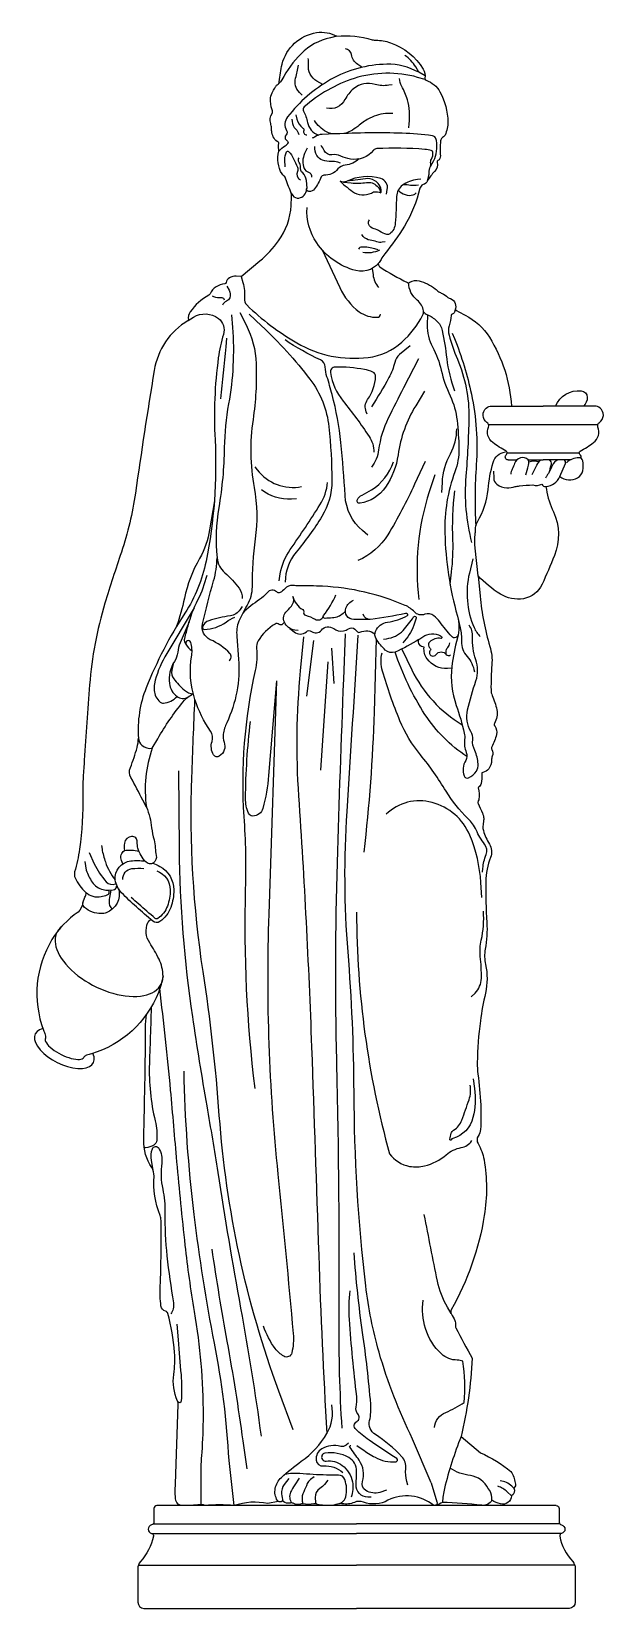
# Model space of a CAD drawing. Header units: millimetres. Extents: x -36 to 4895, y 165 to 2350.
# Drawn here: x -36 to 756, y 165 to 2350 of the extents above; entities that cross this region are included whole.
import ezdxf

# ---------------------------------------------------------------- set-up
doc = ezdxf.new("R2010")
doc.units = ezdxf.units.MM
doc.layers.add('cad-block.com', color=250, linetype='Continuous')

# ---------------------------------------------------------------- blocks, each defined once
blk = doc.blocks.new('Classical sculpture 2_cad-block.com')
at = {"color": 0}
for points in [[(-159.9, 1845.6), (-134.1, 1867.2, 0.063027), (-108.1, 1895.1, 0.141175), (-90.7, 1944, 0.021907), (-90.4, 1959.9, 0.097197), (-91, 1962.5, -0.019577), (-99.1, 1983.3, 0.188566), (-100.8, 1985.3, -0.138067), (-103.3, 1987.7, -0.199239), (-107.7, 2019.2, 0.128083), (-107.7, 2021.8, -0.127915), (-107.7, 2029.8, 0.327113), (-108.4, 2031.6, -0.212947), (-117.4, 2045, -0.035335), (-118, 2051.2, 0.061695), (-119, 2057.7, -0.207051), (-117.2, 2071.5, 0.236651), (-116.8, 2076.5, -0.126144), (-119.1, 2093.1, -0.112338), (-115.9, 2102.2, 0.027928), (-112.5, 2108.3, -0.140258), (-110, 2111.1, 0.110864), (-107.9, 2113.2, 0.12274), (-107.1, 2115.6, -0.041692), (-103.2, 2139.8, -0.302566), (-55.4, 2183.6, -0.168179), (-27.4, 2178.5, -0.101969), (21.7, 2173.8, 0.072875), (26.8, 2173, -0.079901), (46.9, 2169.6, -0.176523), (92.4, 2133, -0.182846), (94.8, 2120.3, 0.371695), (96.4, 2117.6, -0.188683), (115.5, 2101.5, -0.121541), (126.5, 2059.8, -0.113271), (122.6, 2041.7, -0.150019), (120.5, 2039.3, 0.223957), (116.5, 2033.4, 0.064059), (116.1, 2012.8, -0.2972), (112.7, 2006.2, 0.327595), (111.7, 2004, -0.251657), (108.1, 1991.2, 0.063758), (98.4, 1978.2, -0.174974), (92.2, 1972.9, 0.249432), (87.8, 1967.9, -0.080366), (66.2, 1915.4, -0.032518), (39, 1876.9, 0.049633), (34.1, 1869.4, -0.348829), (-1.1, 1853.9, -0.182996), (-55.3, 1892.3, -0.165386), (-68.6, 1941.3, -1.418147)], [(-27.4, 2178.5), (-36.3, 2176.5, 0.145119), (-76.9, 2154.2, 0.072111), (-103.6, 2118, -0.122146), (-107.9, 2113.2, 6.911646)], [(-46.9, 2111.8), (-55, 2116.4, -0.295811), (-66.7, 2139.3, 0.084303), (-67.2, 2147.9, -1.26665)], [(7.5, 2135.5), (1.8, 2139.3, -0.204687), (-7.1, 2153.1, 0.316777), (-15.4, 2161.3, -11.609697)], [(86.1, 2128.6), (81.9, 2136, 0.113521), (67.1, 2152, -3.230776)], [(95, 2123.6), (86.1, 2128.6, 0.133271), (41.9, 2139.8, 0.125714), (-36.1, 2118.4, 0.09809), (-95.7, 2066.8, 0.310039), (-96.9, 2047.8, -0.358781), (-97.7, 2041.8, 0.44479), (-97.7, 2035.1, -0.075334), (-94.5, 2031.2, 0.69332)], [(-75.4, 2096.9), (-79.3, 2100.8, -0.270852), (-84.5, 2120.5, 0.024715), (-80.5, 2138.4, -5.268318)], [(95.1, 2118.7), (84.6, 2121.6, 0.147773), (-3.4, 2120, 0.103332), (-72.5, 2080.7, 0.349433), (-73.6, 2074.8, -0.077669), (-67.9, 2059, 0.270741), (-52.9, 2041.7, 7.307469)], [(72.2, 2051.5), (72.9, 2057.3, 0.102582), (70.4, 2090.6, 0.061716), (62.5, 2109.1, -0.13085), (59.6, 2120, 1.362064)], [(49.1, 2111.4), (44.6, 2110.6, -0.116234), (25.6, 2111.9, 0.254448), (-4.2, 2105.8, 0.10103), (-16.1, 2090.8, -0.338863), (-41.5, 2078.7, -9.703205)], [(-89.6, 2063.8), (-89.4, 2060.3, 0.195622), (-84.5, 2050.2, -0.16253), (-80.1, 2042.5, 10.344084)], [(-84, 2069.5), (-82.7, 2063.5, 0.203793), (-74.4, 2051.4, -0.359469), (-73.2, 2047.8, 0.543399), (-69, 2041.9, -0.023682)], [(102.3, 1998), (106.9, 2006.3, 0.108867), (110.9, 2019.1, 0.048013), (110.7, 2034, 0.165204), (108.3, 2039, 0.168938), (105.1, 2040.6, 0.025872), (63.3, 2044.1, 0.021537), (-29, 2043.1, -0.144982), (-41.8, 2046.2, -0.118091), (-58.5, 2061.9, -3.048856)], [(50.3, 2071.7), (43.3, 2071.5, 0.106097), (18.5, 2065.2, 0.06465), (3.8, 2055.4, -0.095906), (-16.4, 2043.7, -6.25554)], [(-30.3, 2043.1), (-47.6, 2042.6, 0.159921), (-57.6, 2039.1, -0.133039), (-61.6, 2037.4, 10.135645)], [(-107.7, 2019.2, -0.083384), (-98.9, 2026.8, 0.1203), (-94.5, 2031.2, -1.343695)], [(-98.9, 1997.5), (-99.4, 2007.4, -0.123849), (-97.2, 2018.3, -0.498343), (-94.4, 2018.8, -0.111121), (-87.3, 2008.9, 0.007224), (-82, 1997.1, -0.22071), (-82, 1991.2, 0.413178), (-77.7, 1979.5, 0.222566)], [(-68.4, 2023.3), (-72, 2015.9, 0.214585), (-72.5, 1995.4, 0.228182), (-66.7, 1990.4, -0.390668), (-62.4, 1983.3, 1.214913)], [(-22.4, 2002.6), (-26, 2003.9, 0.105267), (-34.9, 2005.1, -0.109748), (-47, 2006.8, -0.157401), (-55, 2013.2, -0.189986), (-57.7, 2025.8, 3.119781)], [(98.4, 1978.2), (100, 1984.9, 0.062682), (100.5, 1989.6, -0.11285), (102.3, 1998, 0.159603), (102.8, 2002.1, -0.190212), (103.8, 2008.2, 0.179706), (105.7, 2017.7, 0.293931), (103.6, 2020.2, 0.04589), (94.8, 2021.7, 0.034407), (28.2, 2022.8, 0.211055), (23.5, 2020.5, -0.267821), (-8.6, 2008.3, -0.070458), (-22, 2012.5, 0.149409), (-34.1, 2014.3, -0.34195), (-44.8, 2020.3, 0.105034), (-49.7, 2027.2, -6.580554)], [(-68.7, 1968.2), (-69.6, 1978.8, 0.187511), (-74.6, 1989.1, -0.24456), (-77.7, 1997.5, 0.205124), (-79.5, 2003.8, -0.353027), (-79.5, 2010.3, -2.832645)], [(3.5, 2008.5, -0.158613), (-15.6, 1999.9, 0.188314), (-25.8, 1994.6, -0.223671), (-45.4, 1985.9, 0.311835), (-48.9, 1983.7, -0.062516), (-58.3, 1967, -0.2495), (-66.1, 1963.3, -0.579169), (-68.7, 1968.2, 0.003353)], [(41.3, 1959.9), (42.6, 1966.1, 0.392499), (33.5, 1981.4, 0.184514), (-14, 1977.4, 0.085749), (-14, 1977.4, -0.23005), (-22.7, 1977.7, -4.064186)], [(-22.7, 1977.7), (-22.7, 1977.7, 0.055012), (-2.9, 1961.8, 0.269161), (23.6, 1963, 0.116824), (23.6, 1963, -0.1403), (33.8, 1961.6, -0.281425)], [(-18.1, 1976.5), (-7.6, 1975.4, 0.067297), (13.8, 1975.9, -0.245812), (28.4, 1971, -0.120148), (33.8, 1961.6, -1.728781)], [(33.8, 1961.6), (34, 1963.3, 0.166035), (31.4, 1972.6, 0.106098), (25.3, 1978.4, 0.180046), (12.3, 1981, -0.01084), (-1.9, 1979.1, -0.014257), (-12.3, 1978.1, 31.728763)], [(88.9, 1980.4), (84.4, 1980, 0.134287), (63.7, 1972.1, 0.231743), (55.4, 1956.4, -0.006617), (53.7, 1919.5, -0.210343), (46.1, 1904.7, -0.23657), (42, 1903.8, -0.094998), (31.9, 1908.5, 0.114551), (24.4, 1911.6, -0.282693), (16.6, 1918.4, -0.259179), (17.8, 1924.1, -0.21337), (17.8, 1924.1, 0.404635)], [(85.7, 1972.1), (82.5, 1971.8, -0.066459), (72.4, 1972.2, 0.094025), (63.7, 1972.1, 6.657332)], [(-90.5, 1961.2), (-88.4, 1958, 0.302975), (-80, 1954.3, 0.344228), (-69.2, 1966.4, 0.03368)], [(57.7, 1965.2, 0.273759), (78.6, 1958.6, -0.020371), (78.6, 1958.6, 0.1527), (82.6, 1961.8, -3.769273)], [(39.6, 1893.8), (35.6, 1893.1, -0.128204), (28.2, 1893.7, 0.046288), (19, 1896, -0.155454), (9, 1901, -0.170869), (7.5, 1903.9, -11.789724)], [(-47.9, 1882.6), (-23.2, 1830.3, 0.12821), (3.8, 1796.6, 0.164113), (28.5, 1789.1, 0.358778), (33.3, 1793.3, -1.063337)], [(29.8, 1882.6), (25.4, 1883.9, 0.082984), (7.4, 1886.5, 0.261961), (2.7, 1883.6, 0.418861), (2.7, 1883.6)], [(8.6, 1879.5, 0.160423), (32.1, 1882.5)], [(30.1, 1863.6), (30.5, 1861.6, 0.207334), (32.3, 1858.9, 0.032077), (70.6, 1837.4, 0.263501), (74, 1837.6, -0.210091), (86.6, 1839.7, -0.109668), (109.1, 1828.4, 0.014489), (114.1, 1824.6, 0.046367), (118.4, 1822.1, -0.075238), (126.4, 1816.7, 0.123313), (128.1, 1815.8, -0.402746), (137.1, 1801.4, 0.333708), (138.5, 1798.4, 0.003883), (150.6, 1792, -0.133408), (184, 1761.4, -0.126689), (214.6, 1666.1, 0.145148)], [(-159.9, 1845.6), (-166.7, 1846.1, 0.154578), (-176.3, 1843.7, 0.210005), (-180.8, 1837.3, -0.333312), (-182.7, 1835.6, 0.265285), (-203, 1821.6, -0.154992), (-204.7, 1819.8, 0.110212), (-230.7, 1796.6, 0.206624), (-233.1, 1785.7, -0.315285), (-233.6, 1784.6, 0.220682), (-280.5, 1715.4, 0.005013), (-306.5, 1545.6, -0.045959), (-326, 1463.6, 0.007432), (-348.7, 1392.8, 0.054997), (-369.9, 1279.8, 0.00212), (-377.3, 1175.6, 0.001056), (-378.9, 1152.1, 0.019509), (-379.5, 1127.3, -0.037871), (-384, 1052.3, -0.035475), (-390.7, 1020.5, 0.180962), (-390, 1012.2, 0.1002), (-375.3, 992.3, 0.237735), (-354.1, 986.5, 0.024279), (-345.5, 988.7, 0.571377), (-344, 995.1), (-337.2, 995.7, 0.39901), (-332.6, 1000.8, -0.641599)], [(-159.9, 1845.6), (-157.5, 1837.1, -0.099388), (-155.5, 1815.3, 0.232138), (-152.3, 1806.2, 0.06055), (-82.9, 1753.7, 0.164588), (16.2, 1733.5, 0.150884), (62.7, 1754.5, 0.095533), (91.8, 1792.3, 0.156293), (92.7, 1797.9, 0.187155), (84.1, 1812.7, -0.221104), (72.1, 1837, -1.918291)], [(21.8, 1856.9), (22.8, 1848.1, 0.153662), (30.5, 1830.5, 0.455261)], [(-200.3, 1818.8), (-198.1, 1818, 0.090068), (-186.8, 1816.4, -0.415757), (-183.6, 1813.4, 0.967859)], [(-180, 1832.2), (-176.8, 1826.6, -0.223545), (-175.8, 1816.1, -0.210112), (-180.1, 1811.6, 0.199637), (-185.9, 1805.8, 1.494352)], [(-233.6, 1784.6), (-226.1, 1789.2, -0.313707), (-191.5, 1787.5, -0.312008), (-184.6, 1765.5, 0.04163), (-191.6, 1733.1, 0.04597), (-196.2, 1619.5, -0.062609), (-208.6, 1451, -0.094859), (-237.9, 1379.2, 0.049449), (-291.6, 1275.6, 0.114934), (-302.2, 1205.8, 0.190051), (-297.4, 1196, 0.244495), (-283.1, 1192.2, 0.119725), (-291.2, 1110.4, -0.0721), (-284, 1081.5, 0.049562), (-280.7, 1065.1, -0.071034), (-278.9, 1054, 0.050369), (-277.6, 1043.3, -0.3056), (-281.6, 1033.2, -0.370072), (-292.2, 1034.4, -0.120823), (-303, 1053.5, -0.087667), (-303.9, 1061.9, 0.459345), (-311.7, 1069.8, 0.356071), (-321.7, 1060.3, 0.047165), (-321.8, 1050.4, -0.630575), (-321.8, 1050.4, -0.094912), (-301.7, 1049.5, 0.089131)], [(-173.4, 1792.7), (-172, 1775.1, -0.064775), (-177.4, 1669.1, 0.041238), (-183.3, 1608.5, -0.038569), (-191, 1525.5, 0.067645), (-193.3, 1456, 0.189385), (-182.5, 1435, -0.051393), (-162.9, 1413.8, -0.179653), (-158.6, 1399.4, -0.375617)], [(-162, 1795.8), (-153.2, 1778.7, -0.110742), (-139.2, 1724.8, -0.045259), (-143.5, 1647.4, 0.081375), (-142, 1553.1, -0.077987), (-140.4, 1482.1, 0.032803), (-144.9, 1415.5, -0.132862), (-151.8, 1390.1, 0.030351), (-163, 1368, 0.141441), (-165.8, 1346.8, 1.134796)], [(-149, 1793.3), (-131.9, 1777.4, -0.042106), (-64.6, 1703.2, -0.137792), (-38.4, 1637.3, -0.025044), (-34.2, 1562.5, -0.140085), (-48.1, 1513.2, -0.03595), (-83.9, 1463.5, 0.173445), (-99, 1422.3, 1.339424)], [(92.8, 1796.5, 0.098432), (98.1, 1792.7, -0.081573), (110.8, 1784.4, -0.156115), (118.6, 1770.7, -0.022335), (125, 1731.7, 0.05843), (135.7, 1687.2, 3.01811)], [(98.1, 1792.7), (97.8, 1778.5, 0.131107), (105.1, 1748.1, -0.069117), (117.3, 1715.8, 0.055724), (129.6, 1680.3, -0.083466), (139.3, 1646.3, -0.023611), (141.8, 1607.3, -0.093155), (136.3, 1575, 0.095444), (122.3, 1490.3, 0.061522), (139.7, 1375.2, -0.136344), (139.7, 1344.8, 0.039215), (132, 1305, 0.113832), (138.1, 1251.4, -0.029282), (149.3, 1212.8, -0.089753), (149.7, 1204.2, 0.133023), (152, 1186.1, -0.240911), (151.2, 1175, 0.233037), (149.1, 1153.6, 0.432493), (155.3, 1151, 0.136368), (166, 1160, 0.193037), (168.4, 1170.3, -1.174959)], [(137.1, 1801.4), (135.5, 1796.4, -0.255598), (132.5, 1793.5, 0.314084), (131.1, 1791.7, -0.054609), (128.3, 1777.4, 0.142154), (128.1, 1764.4, 0.034863), (139.7, 1731, -0.106282), (155.6, 1649.6, -0.015968), (151.5, 1568.8, 0.085151), (159.5, 1477.1, 2.541458)], [(-180.1, 1760.4), (-181.3, 1748.1, -0.003886), (-188.8, 1676.3, 1.118236)], [(15.8, 1487.1), (8.2, 1493.5, -0.205772), (-15.9, 1542, 0.012087), (-21.7, 1615.6, 0.038699), (-33.9, 1682, 0.011522), (-41, 1706.7, -0.063487), (-43.5, 1720.4, 0.277552), (-49.9, 1730, -0.038193), (-99.1, 1757.7, -1.477629)], [(74.2, 1749.6), (59.4, 1737.5, 0.168107), (52.8, 1726.6, -0.071792), (44.9, 1705.5, -0.019346), (20.6, 1665.2, 2.742321)], [(132.7, 1767.1), (135.7, 1759.7, -0.043209), (159.1, 1682.6, -0.06973), (165.9, 1584.8, 0.031464), (165.2, 1500.2, 0.344469)], [(85.6, 1731.6), (65, 1691.2, 0.00171), (43.8, 1649.2, 0.086133), (30.6, 1605.4, -0.140225), (20.5, 1581.4, -121.243451)], [(14.8, 1655), (13.4, 1658.2, -0.262342), (15.3, 1675.2, 0.146767), (26.4, 1707.1, 0.313099), (22.5, 1713.3, 0.054855), (10.8, 1716.8, 0.050315), (-29.7, 1720.1, 0.454559), (-36.2, 1712.4, 0.13217), (-18.7, 1673, -0.023273), (17.3, 1624.1, -0.146588), (24.1, 1602.1, 3.560389)], [(94, 1686.6), (81.9, 1666.6, 0.101573), (57.5, 1598.5, -0.115606), (40.1, 1553.8, -0.204001), (4.8, 1531.4, -0.635921), (1.1, 1536.8, -0.148064), (7.6, 1542.7, 0.024734), (20.6, 1549.9, 0.179704), (51, 1588.7, 12.827441)], [(275.8, 1666.1, -0.325232), (311.2, 1687.4, -0.38928), (319.7, 1678.1, -0.202016), (314.6, 1666.1, -12.224678)], [(210.2, 1591.5, -0.714069), (207.6, 1599, 0.532533), (207.3, 1603.4, -0.029184), (188.7, 1615.6, -0.339698), (182.7, 1637, 0.350514), (180.7, 1643.5, -0.490913), (179.6, 1663.4, -0.187971), (187.3, 1666.1), (258.6, 1666.1)], [(310.8, 1593.9, 0.348568), (309.6, 1599, -0.532533), (309.9, 1603.4, 0.029184), (328.5, 1615.6, 0.339698), (334.5, 1637, -0.350514), (336.5, 1643.5, 0.490913), (337.7, 1663.4, 0.187971), (329.9, 1666.1), (258.6, 1666.1)], [(118.3, 1546.5), (118.9, 1560.2, -0.113888), (130.1, 1600.1, 0.127076), (138.8, 1634.5, -0.897556)], [(168.3, 1431), (164.4, 1469.3, -0.050761), (164.4, 1488.5, 0.032864), (164.6, 1494.1, -0.142701), (167.6, 1505.9, 0.109884), (182.2, 1550.5, -0.042558), (189.1, 1587.8, -0.305999), (206.2, 1602.5, -0.165588)], [(-141, 1582), (-137.8, 1577.8, 0.284219), (-76.1, 1554.5, -1.214567)], [(94.9, 1589.5), (80.4, 1557.7, -0.030157), (43.4, 1487.9, -0.157008), (1.8, 1452, -5.127177)], [(189.6, 1576.1), (190, 1566.6, 0.206283), (194.3, 1557.8, 0.185603), (208.3, 1552.8, 0.064446), (219.8, 1554.5, -0.064355), (225.8, 1555.4, -0.014491), (244.2, 1556.9, 0.207783), (256.9, 1558, 0.348378), (262.4, 1554.5, -1.869466)], [(234.5, 1570.9), (237.4, 1580.6, 0.048164), (238.9, 1588.3, 0.231214), (237.7, 1591.5, 0.560459), (219, 1586.5, -0.057462), (215.8, 1578.9, 0.108363), (213.6, 1571.8, 1.08774)], [(243.4, 1571.5), (248.9, 1582.2, -0.081876), (254, 1590.3, -0.271468), (257.7, 1591.5, -0.10081)], [(279, 1591.5, 0.217072), (271, 1583.5, -0.061036), (263.7, 1569.5, 0.019293), (261.7, 1566.2, 1.730897)], [(262.4, 1554.5, 0.276055), (281.7, 1568.6, 0.311564), (306.4, 1566.7, 0.211204), (313.4, 1576.4, 0.1033), (313.5, 1590.3, 0.358207), (308.2, 1594.6, 0.192949), (291.1, 1587.6, 1.28806)], [(267.1, 1591.5, -0.301873), (269.5, 1585.1, -0.019763), (266.3, 1573.6, -1.645192)], [(281.7, 1568.6), (289.4, 1586.3, 0.422559), (287.2, 1591.5, 0.50528)], [(-107.4, 1423.9), (-105.7, 1433.8, -0.110331), (-92, 1467.2, 0.011266), (-50.7, 1529.3, 0.120186), (-40.2, 1560.4, -4.230674)], [(108.3, 1570.7), (100.7, 1547.4, 0.110353), (86.4, 1397.9, 0.715339)], [(262.4, 1554.5), (263, 1550.6, 0.068334), (272.7, 1519.5, -0.209879), (274.2, 1458.9, -0.007462), (257.1, 1419.1, -0.252904), (231.3, 1399.2, -0.18015), (199.3, 1405.6, -0.068267), (168.3, 1431), (171.1, 1402.5, 0.048797), (184.7, 1333.1, -0.09306), (187.5, 1307.5, 0.022168), (186.3, 1272.9, 0.103146), (188, 1265, -0.054145), (194.3, 1245.3, -0.187983), (191.1, 1226.4, 0.307728), (191.4, 1222.8, -0.223002), (193.9, 1211, -0.07313), (187.4, 1193.9, 0.271012), (187.4, 1190.1, -0.237351), (188.1, 1180.9, 0.096478), (187.1, 1175.7, -0.156496), (183.1, 1163.3, -0.200531), (175.2, 1158.5, 0.409391), (173.4, 1156.1, -0.099106), (172.7, 1143.2, -0.170556), (169.1, 1137.9, 0.300493), (168.7, 1136.9, -0.093717), (169.5, 1121.4, -0.099814), (168.7, 1119.3, 0.241592), (168.5, 1115.4, 0.002316), (174.4, 1102.1, -0.047516), (175.7, 1098.1, -0.087345), (176.1, 1091.7, 0.001839), (175.2, 1084.1, 0.097828), (175.8, 1077.8, 0.067714), (184, 1059.1, -0.233741), (185.6, 1040.8, 0.089056), (179.1, 1007.1, 0.018658), (180.5, 950.6, -0.060634), (178.3, 913.7, 0.099899), (178.7, 892.3, -0.110406), (178.6, 852.7, 0.022273), (171.6, 814.1, 0.028738), (167.2, 756.1, 0.037167), (168.1, 740.5, -0.019097), (172, 697.8, -0.032332), (171.7, 663.9, -0.128324), (168.5, 654.6, 0.288936), (168.3, 644.2, -0.092243), (176.6, 621.7, -0.08287), (177, 544.6, -0.08925), (131.1, 413.7, 0.268122), (131.1, 408.5, -0.019074), (136.3, 398.9, -0.171047), (137, 392.9, 0.178783), (137.6, 388.9, 0.002319), (160.1, 346.6, -0.047291), (144.8, 238.2), (171.7, 215.7, -0.071932), (213.8, 189.6, -0.194595), (213.8, 189.6, -0.275827), (213.8, 189.6), (213.8, 189.6, -0.117113), (219.8, 173.9, -0.324295), (218, 166.9, -0.405331), (214.8, 156, -0.471952), (199.6, 144.8, -0.079511), (187.4, 150.1, -0.340266), (173.5, 143.1, 0.013547), (118.9, 147), (118.9, 147, -0.086609), (109.5, 143, -0.159515)], [(-197.1, 1534.9), (-203.6, 1494.8, -0.088255), (-217.6, 1455, 0.073897), (-238.7, 1399.7, -0.025418), (-249.4, 1360.9, 5.764362)], [(-83.4, 1537.5), (-90.3, 1537.2, -0.176835), (-131.9, 1550.2, -4.955283)], [(129.6, 1419.4), (131.6, 1436.1, 0.040859), (133.5, 1480.1, -0.037512), (136, 1548.5, -0.908717)], [(-176.7, 1313.1, 0.469066), (-175.6, 1323.4, 0.093679), (-202.7, 1342.4, -0.356715), (-213.5, 1364.2, -0.013807), (-198.1, 1423.9, 0.066087), (-193.3, 1456, -0.984127)], [(161, 1454.6), (156.3, 1434.7, 0.160312), (162.9, 1359.1, 0.097085), (171.4, 1346.7, 0.41008)], [(-236.5, 1336.3), (-237.4, 1338.2, -0.18956), (-238.1, 1344.1, -0.001483), (-233.6, 1361.4, -0.051075), (-219.8, 1397.6, 0.056829), (-207.2, 1431.9, -0.21605)], [(140.8, 1349.8, -0.677005), (131.8, 1346.7, -0.016465), (115.2, 1367.2, 0.054052), (107.2, 1375.6, 0.279932), (94.8, 1377.6, -0.310341), (80.1, 1380.9, 0.103561), (67.3, 1389.9, 0.089022), (-47, 1416.4, 0.015174), (-80.4, 1417.1, -0.03331), (-88.2, 1417.5, 0.259096), (-99.6, 1412.9, -0.111697), (-106, 1407.9, -0.303762), (-110.7, 1408.6, 0.432769), (-123.9, 1407.5, -0.082388), (-134.5, 1397.9, 0.051951), (-157.8, 1379.2, 0.725884)], [(-80.8, 1355.2), (-85.4, 1355.8, -0.258704), (-100.1, 1366.5, -0.336591), (-96.7, 1382.1, 0.07737), (-88.6, 1391.6, 0.282899), (-88.5, 1402.3, 0.195545), (-74.6, 1384.2, -0.34577), (-73.3, 1381.1, 0.416523), (-70.7, 1376.3, -0.05824), (-57.4, 1370.7, 0.439082), (-46.4, 1374.3, 4.76483)], [(-15.5, 1382), (-18.7, 1378.9, -0.190228), (-33.4, 1372.5, 0.014669), (-43.6, 1371.8, -0.664109), (-45.8, 1375.9, 0.070415), (-28.6, 1404.6, -4.92327)], [(-224.9, 1386.7), (-265.5, 1318.5, 0.082278), (-280.1, 1281.2, 0.164434), (-278, 1263.4, 0.104556), (-272.3, 1256, 0.198932), (-267.8, 1254.5, 0.189005), (-248.8, 1263.7, -1.295401)], [(-158.4, 1388.5), (-161.4, 1384, -0.213403), (-174.9, 1375.4, 0.040555), (-204.6, 1368.7, 0.245802), (-213.4, 1359.9, 0.518537), (-210.9, 1356.6, 0.146578), (-180.9, 1366.8, -0.055399), (-168.7, 1373.7, -2.059351)], [(18.4, 1370.4), (-3.9, 1370.4, -0.521671), (-14.8, 1386, -0.213946), (-4.1, 1397, -1.4686)], [(70.6, 1375.9, 0.534628), (70.7, 1377.9, 0.2187), (67.7, 1378.6, -0.01853), (19.7, 1370.5, -0.373087), (9, 1377.6, 7.282611)], [(-232, 1366.9), (-244.5, 1337.8, 0.076345), (-247.9, 1324.9, -0.120376), (-252.4, 1312.3, 0.179609), (-259.4, 1281.6, 0.205294), (-248.8, 1263.7, 0.289592), (-233.9, 1262.7, 1.401036)], [(-100.1, 1366.5), (-102.8, 1363.8, -0.388372), (-107.1, 1363.6, 0.319094), (-112.9, 1364.1, 0.123823), (-136.4, 1340.6, 0.162698), (-138.6, 1330.4, -0.082225), (-140.4, 1299.6, 0.072551), (-156.2, 1097.2, -0.023647), (-154.2, 997.3, 0.037272), (-141.1, 720.7, 0.885208)], [(-92.3, 1358), (-86.6, 1353.2, 0.379982), (-69.6, 1353.5, -0.361976), (-62.5, 1353.8, 0.404213), (-48.8, 1355.5, -0.400282), (-31.7, 1357.7, 0.20282), (-18.3, 1354.5, 0.108801), (-11.3, 1357.4, -0.346531), (-2.2, 1356.8, -0.010946), (1.4, 1353.3, 0.312373), (4.7, 1352.7, -0.273789), (25.5, 1350.6, 1.978869)], [(131.7, 1302.8), (125.9, 1302.4, -0.257052), (97.8, 1315.7, -0.191518), (93.6, 1332.1, -0.529851), (86.3, 1342.8, -0.048846), (53.5, 1325.3, -0.301675), (39.8, 1328, -0.053329), (27.2, 1343.4, -0.248401), (26.3, 1353.9, -0.267358), (42.9, 1366.6, 0.097901), (70.6, 1375.9, -7.522999)], [(37.3, 1343.3), (41.4, 1343.8, 0.181745), (64.4, 1355.3, 0.039546), (79, 1373.9, -0.863681), (82.8, 1372.1, 0.943603)], [(82.8, 1372.1), (79.3, 1362.4, -0.105929), (64, 1338, -4.126335)], [(139.7, 1375.2), (143.5, 1358.6, -0.061621), (145.4, 1340.1, 0.187839), (153.1, 1319.2, -0.139845), (163.3, 1298, 0.519065)], [(168.4, 1170.3, 0.102551), (163.8, 1188.8, -0.131693), (160.9, 1204, 0.151568), (158.4, 1215, -0.190056), (153.9, 1245.1, -0.025524), (165.4, 1285.5, 0.16823), (165.2, 1314.7, -0.100026), (160.8, 1346.4, 0.178802), (155.9, 1362.5, -0.78839)], [(-165.8, 1346.8), (-163.5, 1315.4, -0.129405), (-180, 1227.3, 0.072167), (-184.8, 1211.5, 0.130656), (-183.7, 1200.5, -0.357775), (-190.2, 1180.9, -0.417718), (-198.1, 1182.7, -0.218034), (-200.3, 1201.5, 0.231924), (-202.4, 1215.6, -0.072685), (-224, 1259.4, -0.120233), (-228.5, 1320.8, 0.11955), (-229.8, 1338.6, 0.440809), (-234.8, 1340.9, 0.434322), (-236.5, 1336.3, 0.135934), (-228, 1327.1, -3.462391)], [(-73.6, 1346.2), (-78.1, 1299.1, 0.040567), (-80.4, 1125.7, -0.007994), (-62.4, 777.8, -0.000786), (-52.5, 490, 0.006587), (-41.2, 242.3, 1.424809)], [(-15.7, 1350.3), (-18.2, 1287.5, 0.002354), (-27, 1033.4, 0.013442), (-27.9, 759.7, -0.007511), (-24.7, 400.1, 0.017343), (-20.5, 249.8, 0.377715)], [(103.5, 174.2), (77.6, 234.7, -0.043713), (31.1, 355.2, -0.041247), (12.7, 447.2, -0.027615), (-3.5, 715, 0.018675), (-11.8, 909.8, -0.036151), (-13.2, 1104.2, 0.001062), (2.1, 1348.6, -4.813473)], [(27.2, 1343.4), (24.2, 1241.9, -0.021836), (10, 1048.1, 1.387557)], [(86.3, 1342.8), (91.6, 1346.4, -0.273458), (116.5, 1347.9, -0.26525), (118.2, 1345.4, -0.470993), (116.9, 1344.2, 0.21693), (101.4, 1339.5, 0.347827), (100.3, 1333, 0.036689), (102.5, 1329.5, -0.373944), (102.3, 1327.8, 0.561531), (104.2, 1319.9, 0.330147), (110.2, 1321.9, -0.519819), (124.3, 1321.9, 0.475263), (130.2, 1321.5, 2.313769)], [(124.3, 1321.9), (124, 1325.3, -0.226498), (126.4, 1331.5, 0.216155), (129.1, 1338.2, -1.042533)], [(174.6, 1020.2), (175.1, 1025.5, -0.073708), (179.4, 1044.5, 0.262405), (177.4, 1059.1, -0.058095), (165.8, 1078.7, 0.098115), (154.4, 1094.7, -0.067376), (124, 1132.6, 0.036293), (88.6, 1182.7, -0.073557), (60.1, 1230.1, -0.028002), (36, 1298.8, -0.125999), (35.3, 1324.1, -4.72286)], [(152.9, 1180.4, -0.102442), (94.8, 1238.9, -0.065846), (53.5, 1325.3, -2.008951)], [(62.7, 1329.4), (76.6, 1300.6, 0.146481), (146.4, 1224.5, 0.316443)], [(-254.2, 1309.1), (-256, 1300.2, 0.21363), (-253.3, 1288.2, 0.054875), (-238.6, 1272.5, 0.152449), (-226.3, 1267.3, 0.173371)], [(-111.2, 1285.5), (-121.9, 1154.3, -0.045629), (-129.8, 1108.7, -0.345855), (-144.1, 1098, -0.296071), (-149.9, 1102, -0.101745), (-153.9, 1122.4, -0.02619), (-147.1, 1229.1, -0.305651)], [(-111.2, 1285.5), (-121.8, 962.1, 0.033869), (-109.1, 601.9, -0.003413), (-87.8, 380.8, -0.081767), (-89.8, 354, -0.50938), (-100.8, 349.5, -0.091304), (-112.6, 360.1, -0.088707), (-128.8, 391.3, -1.470101)], [(-283.1, 1192.2), (-275.6, 1205.2, -0.040658), (-240.2, 1256.5, -0.1131), (-226.3, 1267.3, -0.062508)], [(-88, 247.6), (-107.8, 301.3, -0.070136), (-190.2, 683.1, 0.01971), (-212.7, 882.7, -0.046756), (-228.3, 1152.2, -0.002496), (-224, 1259.4, 4.150211)], [(-291.2, 1110.4), (-296.3, 1120.2, 0.004928), (-312.8, 1151.5, -0.225285), (-313.5, 1165.2, 0.033175), (-304.2, 1193, 0.050451), (-302.2, 1205.8, 0.447749)], [(-247, 1160.6), (-245.9, 1052, 0.034522), (-227.6, 820, 0.006269), (-207.6, 696.3, -0.004577), (-192.5, 604.3, 0.006378), (-160.7, 416.2, -0.010484), (-132.3, 238.9, 0.870709)], [(173.6, 985.2), (172.3, 1006, 0.083323), (157, 1071.3, 0.233122), (104.6, 1116.9, 0.26025), (41.1, 1100.7, 2.918458)], [(-353.6, 1057), (-352.8, 1052.3, 0.039685), (-348.1, 1034.4, 0.080901), (-334.6, 1009.5, 1.07657)], [(-323.9, 1031.7), (-325.8, 1036.4, -0.343119), (-321.8, 1050.4, -0.751532)], [(-376.8, 1035.1), (-374.7, 1023.1, 0.07202), (-366.4, 1006.4, 0.187708), (-351.3, 996.1, 0.049585), (-344, 995.1, -69.301093)], [(-370.5, 1047.5), (-363.5, 1032, 0.081059), (-346.9, 1006.9, 0.322985), (-334, 1004.2, -0.215367)], [(-334.6, 1009.5, -0.396801), (-312.9, 1035.9, -0.074576), (-293.2, 1035.5, -0.074576)], [(-282.5, 1032.7, -0.040455), (-272.7, 1028.3, -0.272821), (-253.3, 995.7, -0.089002), (-257.5, 971.4, -0.153051), (-272.5, 951.9, -0.343465), (-282.5, 952.4, -0.003069), (-305.2, 972.1, -0.022058), (-325.6, 991.7, -0.147462), (-334.6, 1009.5)], [(-323.8, 1010.2, -0.396801), (-311.5, 1025.2, -0.048797), (-294.6, 1025.3, -0.074576)], [(-276.9, 1022.2, -0.317502), (-258.3, 995.7, -0.089002), (-262.2, 973.2, -0.153051), (-275.4, 956, -0.343465), (-279.2, 956.2, -0.003069), (-301.9, 975.9, -0.011028), (-312.2, 985.3)], [(-329.7, 997, -0.384129), (-346.9, 964.1, -0.086882), (-353.8, 962.8, -0.185235), (-376.9, 971.4, -0.25103), (-379.3, 977.7, -3.42885)], [(-379.3, 977.7), (-376.4, 985.8, -0.005755), (-374.3, 991.4, -1.087882)], [(-340.6, 995.4), (-342.6, 985.3, 0.109945), (-342.3, 974.1, 0.248505), (-338.1, 969.4, 0.501986)], [(-379.3, 977.7), (-379.3, 977.7, 0.058732), (-379.3, 977.7, -0.167901), (-385.8, 965, 0.106139), (-422.1, 926.9, 0.23178), (-433.8, 801.5, -0.005275), (-431.5, 795, -0.126804), (-431.1, 791.1, 0.021733), (-431.3, 790, 0.021733)], [(-0.1, 964.8), (-0.1, 964.8, 0.066151), (45.6, 630, 0.189894), (73.5, 612.6, 0.105709), (94.3, 613.2, 0.118629), (124.2, 628.7, -0.136616), (144.9, 638.5, 0.210335), (159.7, 648.2, -0.545367)], [(159, 847.6), (164.3, 852.8, 0.194595), (172.9, 873.2, 0.03167), (171.5, 903.6, -0.083525), (172.8, 926, 0.07409), (175.8, 966.3, -1.257882)], [(-268.2, 876.1, 0.113435), (-273.8, 899.8, 0.034094), (-286.7, 922.2, -0.257185), (-289.2, 950.3, -0.149328), (-285.3, 954.8, -1.813764)], [(-268.2, 876.1, -0.046677), (-274.7, 853.7, -0.23178), (-367.5, 768.5, 0.005275), (-374.1, 766.5, 0.126804), (-377.4, 764.4, -0.021733), (-378.2, 763.7)], [(-215.5, 143.9), (-215.5, 182.1, -0.019186), (-214.2, 216.4, 0.019477), (-212.3, 266.7, 0.041725), (-224.5, 411.4, -0.014491), (-237.4, 503.3, -0.005332), (-248.9, 618.9, -0.000026), (-257.7, 718.3, 0.005906), (-272.8, 858.9, -2.972949)], [(-284.8, 833), (-285.8, 798, -0.001647), (-287.1, 755, 0.067649), (-279.1, 675.5, -0.07865), (-277, 648.8, -0.239305), (-281.1, 642, -0.112133), (-292.1, 638.3, -0.302097), (-294.5, 639.5)], [(-108.5, 148.4), (-123.1, 145.5, 0.12992), (-169.6, 142.6, 0.039096), (-210.5, 142.8, -0.153009), (-210.5, 142.8, 0.130498), (-217, 143.8, -0.03563), (-241.4, 142.6, -0.32708), (-250.4, 149.5, -0.056939), (-250.9, 172.6), (-247.1, 282.6, 0.115569), (-248.1, 287.4, -0.142581), (-253.4, 324.4, 0.052175), (-252.3, 354.7, 0.051836), (-261.7, 408.9, 0.266264), (-264.6, 411.8, -0.30862), (-271.1, 419.2, -0.039861), (-272.1, 446.5, 0.014334), (-271, 537.4, 0.087355), (-272.4, 544.6, -0.107214), (-280.7, 598.9, 0.163781), (-283.9, 610.9, -0.15422), (-295, 649.2, 0.002712), (-292.9, 753.7, 0.002501), (-292.4, 804.3, -0.02746), (-291.3, 822.9, -0.02746)], [(-169.6, 142.6), (-176.8, 205, 0.034992), (-196.9, 367.6, -0.018183), (-225.1, 546.1, -0.025027), (-239.1, 744.6, -1.624913)], [(161.8, 734.1), (163.5, 720.6, -0.091073), (161.3, 680.2, -0.271497), (133.3, 651.2, 0.200802), (131.2, 649.5, -0.888685), (129.3, 650.2, 0.01138), (131.3, 658.4, -0.205386), (134.5, 662.8, 0.174819), (146, 676.8, 0.001206), (155.9, 704.9, 0.134003), (157.3, 725.3, -1.013737)], [(-282, 607.2), (-284.3, 620.7, -0.129925), (-283, 637, -0.636043), (-274.2, 637.8, -0.167206), (-270, 617.2, 0.082872), (-268.7, 581, -0.05403), (-265.6, 548.5, 0.03069), (-262.8, 488.5, 0.014735), (-253.8, 423.5, -0.208343), (-257.6, 408.1, 3.929031)], [(131.1, 408.5), (126, 417.3, -0.083071), (112.1, 453.6, -0.003111), (93.9, 545.7, -21.130276)], [(-151.6, 193.4), (-157.1, 232.1, 0.009802), (-179.2, 370.2, -0.007202), (-200.3, 497.9, -1.124343)], [(71.2, 170.9), (69.7, 176, -0.096981), (68.1, 193.6, 0.213741), (62.6, 210.3, 0.066598), (26, 240.9, -0.320466), (18, 260.4, 0.07972), (19.7, 283.3, 0.013757), (8.4, 382.2, -0.016475), (-3.5, 492.8, -7.449527)], [(0.4, 226), (7.9, 220.7, 0.029527), (25.7, 209.5, 0.148802), (54.7, 203.4, 0.713134), (55.8, 207.6, -0.006785), (17.3, 233.3, -0.041461), (-1.1, 248.3, -0.498628), (0.2, 259, 0.48673), (1.7, 269.7, -0.261094), (-0.7, 279.1, 0.09527), (0.3, 293.9, -0.014433), (-9.8, 400.5, -0.045097), (-8.9, 440.3, -9.843492)], [(107.9, 250.6, -0.27776), (123.6, 271.7, 0.050416), (149.2, 285.4, 0.065975), (147.3, 342.5, 0.117336), (139.5, 344.2, -0.195132), (117.6, 352.7, -0.12774), (95.6, 387.8, -0.111113), (92.3, 427, -0.140882)], [(-249, 394), (-247.3, 372, 0.000415), (-243.3, 323.9, -0.03433), (-242.9, 287.5, -0.699593), (-247.6, 286.1, -1.389677)], [(103.5, 174.2), (111.4, 147.6, -0.610866), (106.9, 142.7, 0.095908), (106.9, 142.7, 0.296995), (43.5, 149.9, -0.219934), (9.6, 147.3, 0.192946), (-3.1, 147, -0.148609), (-19.8, 145.2, 0.127166), (-26.3, 144.7, -0.116517), (-47.1, 142.9, -0.038156), (-56.2, 144.9, 0.135621), (-59.3, 145, -0.122482), (-74.3, 145, 0.148568), (-76.2, 144.9, -0.208985), (-87.9, 145.7, 0.192055), (-92, 146.1, -0.265714), (-101.7, 148.4, 0.365706), (-102.9, 148.5, -0.436457), (-109.7, 149.7, -0.197324), (-112.7, 166.2, -0.151539), (-104.2, 181.5, -0.037759), (-76.6, 203.9, 0.108761), (-41.2, 242.3, 0.18239), (-34.4, 282.1)], [(-11.4, 229.1), (-14.5, 226.4, -0.255153), (-22, 224.6, 0.201663), (-48.2, 221.2, 0.299341), (-56, 205.6, 0.40258), (-45.9, 197.4, -0.20424), (-19.2, 188.4, 0.139344)], [(41.4, 163.7), (32.4, 160.9, -0.220021), (12.8, 163.4, -0.341695), (8.2, 175.9, 0.235686), (3.6, 205.3, 0.000916), (-9.3, 223.5, -0.688394), (-7.9, 225.7, 0)], [(144.8, 238.2), (144.8, 238.2, 0.032729), (121.8, 166.3, 0.034465), (118.9, 147, 0.47818)], [(20.4, 154.2), (15.8, 154.2, -0.42732), (-0.7, 171.4, 0.003116), (0, 190.3, 0.278555), (-10.6, 209.1, 0.168125), (-43.8, 215.2, 0.557575), (-47.4, 206.6, 0.279416), (-42.2, 204.3, -0.200966), (-19.9, 198.3, -0.183299), (-5.8, 175.3, -0.133622), (-7.5, 154.2, 1.423613)], [(-94, 180.1), (-100.2, 171.8, 0.183955), (-103.9, 158.7, 0.038876), (-102.3, 148.7, 1.771468)], [(-23.1, 145.4), (-19.9, 147.5, 0.196063), (-14.9, 154.7, 0.135996), (-16.2, 178.6, 0.327474), (-25, 184.8, -0.011009), (-41.6, 184.9, -0.013299), (-78.8, 186.8, 0.063891), (-99.4, 185.8, 3.076076)], [(-79.6, 180.6), (-85.7, 171.2, 0.03549), (-91.4, 161, 0.274469), (-89.9, 146.3, 1.153426)], [(-59, 182.3), (-64, 178.6, 0.144667), (-68.4, 173, -0.021346), (-73.3, 161.7, 0.139117), (-75.5, 149.7, 0.073174), (-74.3, 145, 1.079949)], [(-40, 177.6), (-44.5, 171.9, -0.08735), (-50.7, 166.3, 0.26939), (-57.5, 153.6, 0.055896), (-56.2, 144.9, 0.769161)], [(187.4, 150.1), (187.4, 153.8, 0.196049), (182.5, 166, 0.241705), (157.8, 184.4, -0.139208), (129.6, 194.5, -4.525964)], [(218, 166.9), (215, 169.6, 0.154681), (199.2, 176.9, 4.06011)], [(214.8, 156), (208.7, 161.6, 0.109127), (195.8, 169.3, -6.26137)], [(-276.7, 142.6, 0.414214), (-280.8, 138.4), (-280.8, 119.7, -0.349363), (-284, 115.8, 0.795864), (-284, 103.8, -0.409739), (-281.5, 100, -0.132681), (-299.5, 65, 0.204067), (-303.1, 54.7), (-303.1, 8.8, 0.406053), (-294.6, 0), (0, 0)], [(276.7, 142.6, -0.414214), (280.8, 138.4), (280.8, 119.7, 0.349363), (284, 115.8, -0.795864), (284, 103.8, 0.409739), (281.5, 100, 0.132681), (299.5, 65, -0.204067), (303.1, 54.7), (303.1, 8.8, -0.406053), (294.6, 0), (0, 0)]]:
    blk.add_lwpolyline(points, format="xyb", dxfattribs=at)
for points in [[(182.8, 1640.6), (334.4, 1640.6)], [(208.6, 1601.1), (308.6, 1601.3)], [(210.2, 1591.5), (222.1, 1591.5)], [(237.7, 1591.5), (258.6, 1591.5)], [(296.4, 1591.5), (258.6, 1591.5)], [(-59.9, 1341.1), (-69.5, 1263.9)], [(-39.6, 1311.7), (-50, 1161.5)], [(-34.9, 1330.5), (-31.4, 1281.8)], [(0, 142.6), (-276.7, 142.6)], [(276.7, 142.6), (0, 142.6)], [(-281.7, 117.2), (0, 117.2)], [(281.7, 117.2), (0, 117.2)], [(-284, 103.8), (0, 103.8)], [(284, 103.8), (0, 103.8)], [(-302.4, 60.2), (0, 60.2)], [(302.4, 60.2), (0, 60.2)]]:
    blk.add_lwpolyline(points, dxfattribs=at)
blk.add_arc((246.6, 1566.9), 22.7, 74.2253, 109.7334, dxfattribs=at)
for centre, major_axis, ratio, start_param, end_param in [((-343, 901.1), (-72.2, 35.9), 0.541404, 6.030958, 9.735714), ((-405, 776.2), (-40.3, 20), 0.488065, 5.744612, 9.963351), ((-404.7, 776.8), (-26.5, 13.2), 0.347955, 0, 3.141593)]:
    blk.add_ellipse(centre, major_axis=major_axis, ratio=ratio, start_param=start_param, end_param=end_param, dxfattribs=at)

msp = doc.modelspace()

# ---------------------------------------------------------------- block references
at = {"layer": 'cad-block.com'}
msp.add_blockref('Classical sculpture 2_cad-block.com', (414.3, 164.9), dxfattribs=at)

doc.saveas('drawing.dxf')
